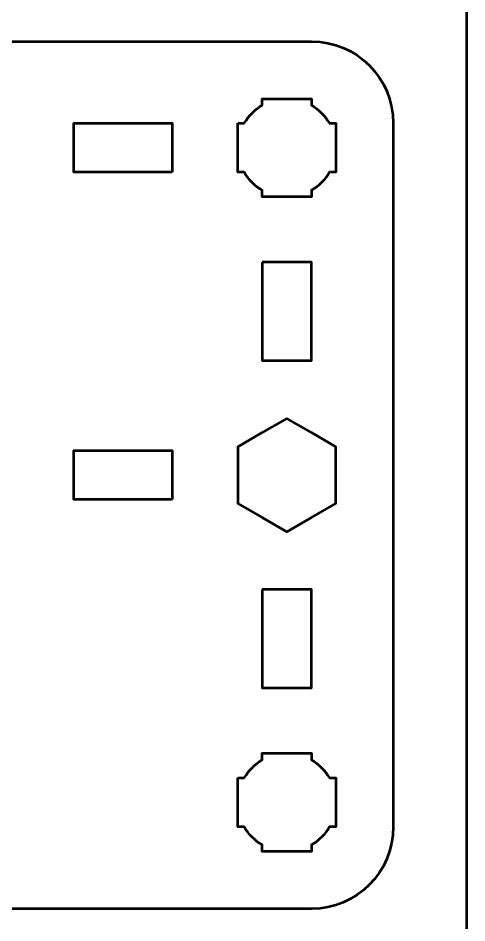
# Model space of a CAD drawing. Header units: centimetres. Extents: x -21 to 0, y -29.7 to 0.
# Drawn here: x -2.74 to 0, y -26.6 to -21.07 of the extents above; entities that cross this region are included whole.
import ezdxf

# ---------------------------------------------------------------- set-up
doc = ezdxf.new("R2010")
doc.units = ezdxf.units.CM
doc.header["$MEASUREMENT"] = 0
doc.layers.add('Layer 1', color=7, linetype='Continuous')

msp = doc.modelspace()

# ---------------------------------------------------------------- linework, layer by layer
at = {"layer": 'Layer 1', "color": 1, "lineweight": 53}
msp.add_open_spline([(-21.00003, -29.19995), (-21.00003, -29.19995), (-21.00003, -2.89992), (-21.00003, -2.89992), (-21.00003, -2.89992), (-21.00003, -2.81709), (-20.93286, -2.74992), (-20.85003, -2.74992), (-20.85003, -2.74992), (-20.7672, -2.74992), (-20.70003, -2.68275), (-20.70003, -2.59992), (-20.70003, -2.59992), (-20.70003, -2.51709), (-20.7672, -2.44992), (-20.85003, -2.44992), (-20.85003, -2.44992), (-20.93286, -2.44992), (-21.00003, -2.38275), (-21.00003, -2.29992), (-21.00003, -2.29992), (-21.00003, -2.21709), (-20.93286, -2.14992), (-20.85003, -2.14992), (-20.85003, -2.14992), (-20.7672, -2.14992), (-20.70003, -2.08275), (-20.70003, -1.99992), (-20.70003, -1.99992), (-20.70003, -1.91709), (-20.7672, -1.84992), (-20.85003, -1.84992), (-20.85003, -1.84992), (-20.93286, -1.84992), (-21.00003, -1.78275), (-21.00003, -1.69992), (-21.00003, -1.69992), (-21.00003, -1.61709), (-20.93286, -1.54992), (-20.85003, -1.54992), (-20.85003, -1.54992), (-20.7672, -1.54992), (-20.70003, -1.48275), (-20.70003, -1.39992), (-20.70003, -1.39992), (-20.70003, -1.31709), (-20.7672, -1.24992), (-20.85003, -1.24992), (-20.85003, -1.24992), (-20.93286, -1.24992), (-21.00003, -1.18275), (-21.00003, -1.09992), (-21.00003, -1.09992), (-21.00003, -1.09992), (-21.00003, -0.49992), (-21.00003, -0.49992), (-21.00003, -0.49992), (-21.00003, -0.22295), (-20.77694, 0.00004), (-20.49994, 0.00004), (-20.49994, 0.00004), (-20.49994, 0.00004), (-0.50008, 0.00004), (-0.50008, 0.00004), (-0.50008, 0.00004), (-0.22294, 0.00004), (0.00002, -0.22295), (0.00002, -0.49992), (0.00002, -0.49992), (0.00002, -0.49992), (0.00002, -29.19995), (0.00002, -29.19995), (0.00002, -29.19995), (0.00002, -29.47695), (-0.22294, -29.70004), (-0.50008, -29.70004), (-0.50008, -29.70004), (-0.50008, -29.70004), (-20.49994, -29.70004), (-20.49994, -29.70004), (-20.49994, -29.70004), (-20.77694, -29.70004), (-21.00003, -29.47695), (-21.00003, -29.19995)], degree=3, knots=[0, 0, 0, 0, 0.047619, 0.047619, 0.047619, 0.047619, 0.0952381, 0.0952381, 0.0952381, 0.0952381, 0.1428571, 0.1428571, 0.1428571, 0.1428571, 0.1904762, 0.1904762, 0.1904762, 0.1904762, 0.2380952, 0.2380952, 0.2380952, 0.2380952, 0.2857143, 0.2857143, 0.2857143, 0.2857143, 0.3333333, 0.3333333, 0.3333333, 0.3333333, 0.3809524, 0.3809524, 0.3809524, 0.3809524, 0.4285714, 0.4285714, 0.4285714, 0.4285714, 0.4761905, 0.4761905, 0.4761905, 0.4761905, 0.5238095, 0.5238095, 0.5238095, 0.5238095, 0.5714286, 0.5714286, 0.5714286, 0.5714286, 0.6190476, 0.6190476, 0.6190476, 0.6190476, 0.6666667, 0.6666667, 0.6666667, 0.6666667, 0.7142857, 0.7142857, 0.7142857, 0.7142857, 0.7619048, 0.7619048, 0.7619048, 0.7619048, 0.8095238, 0.8095238, 0.8095238, 0.8095238, 0.8571429, 0.8571429, 0.8571429, 0.8571429, 0.9047619, 0.9047619, 0.9047619, 0.9047619, 0.952381, 0.952381, 0.952381, 0.952381, 1, 1, 1, 1], dxfattribs=at)
at = {"layer": 'Layer 1', "color": 3, "lineweight": 53}
msp.add_open_spline([(-0.44994, -21.71231), (-0.45002, -21.43525), (-0.67309, -21.21237), (-0.95004, -21.21237), (-0.95004, -21.21237), (-0.95004, -21.21237), (-6.09989, -21.21237), (-6.09989, -21.21237), (-6.09989, -21.21237), (-6.09989, -21.21237), (-6.09989, -21.71232), (-6.09989, -21.71232), (-6.09989, -21.71232), (-6.09989, -21.71232), (-5.7999, -21.71232), (-5.7999, -21.71232), (-5.7999, -21.71232), (-5.7999, -21.71232), (-5.7999, -22.01232), (-5.7999, -22.01232), (-5.7999, -22.01232), (-5.7999, -22.01232), (-6.09989, -22.01232), (-6.09989, -22.01232), (-6.09989, -22.01232), (-6.09989, -22.01232), (-6.09989, -22.81239), (-6.09989, -22.81239), (-6.09989, -22.81239), (-6.09989, -22.81239), (-4.04994, -22.81239), (-4.04994, -22.81239), (-4.04994, -22.81239), (-4.04994, -22.81239), (-4.04994, -24.91238), (-4.04994, -24.91238), (-4.04994, -24.91238), (-4.04994, -24.91238), (-6.09989, -24.91238), (-6.09989, -24.91238), (-6.09989, -24.91238), (-6.09989, -24.91238), (-6.09989, -25.71232), (-6.09989, -25.71232), (-6.09989, -25.71232), (-6.09989, -25.71232), (-5.7999, -25.71232), (-5.7999, -25.71232), (-5.7999, -25.71232), (-5.7999, -25.71232), (-5.7999, -26.01232), (-5.7999, -26.01232), (-5.7999, -26.01232), (-5.7999, -26.01232), (-6.09989, -26.01232), (-6.09989, -26.01232), (-6.09989, -26.01232), (-6.09989, -26.01232), (-6.09989, -26.51241), (-6.09989, -26.51241), (-6.09989, -26.51241), (-6.09989, -26.51241), (-0.95004, -26.51241), (-0.95004, -26.51241), (-0.95004, -26.51241), (-0.67304, -26.51241), (-0.44994, -26.28932), (-0.44994, -26.01232), (-0.44994, -26.01232), (-0.44994, -26.01232), (-0.44994, -21.71231), (-0.44994, -21.71231)], degree=3, knots=[0, 0, 0, 0, 0.0555556, 0.0555556, 0.0555556, 0.0555556, 0.1111111, 0.1111111, 0.1111111, 0.1111111, 0.1666667, 0.1666667, 0.1666667, 0.1666667, 0.2222222, 0.2222222, 0.2222222, 0.2222222, 0.2777778, 0.2777778, 0.2777778, 0.2777778, 0.3333333, 0.3333333, 0.3333333, 0.3333333, 0.3888889, 0.3888889, 0.3888889, 0.3888889, 0.4444444, 0.4444444, 0.4444444, 0.4444444, 0.5, 0.5, 0.5, 0.5, 0.5555556, 0.5555556, 0.5555556, 0.5555556, 0.6111111, 0.6111111, 0.6111111, 0.6111111, 0.6666667, 0.6666667, 0.6666667, 0.6666667, 0.7222222, 0.7222222, 0.7222222, 0.7222222, 0.7777778, 0.7777778, 0.7777778, 0.7777778, 0.8333333, 0.8333333, 0.8333333, 0.8333333, 0.8888889, 0.8888889, 0.8888889, 0.8888889, 0.9444444, 0.9444444, 0.9444444, 0.9444444, 1, 1, 1, 1], dxfattribs=at)
at = {"layer": 'Layer 1', "lineweight": 53}
for points, knots in [([(-1.39989, -21.71232), (-1.39989, -21.71232), (-1.39989, -21.86084), (-1.39989, -21.86084), (-1.39989, -21.86084), (-1.39989, -21.86084), (-1.39991, -21.86239), (-1.39991, -21.86239), (-1.39991, -21.86239), (-1.39991, -21.86239), (-1.39989, -21.86394), (-1.39989, -21.86394), (-1.39989, -21.86394), (-1.39989, -21.86394), (-1.39989, -22.01232), (-1.39989, -22.01232), (-1.39989, -22.01232), (-1.39989, -22.01232), (-1.3598, -22.01232), (-1.3598, -22.01232), (-1.3598, -22.01232), (-1.33345, -22.05789), (-1.29545, -22.09587), (-1.2499, -22.12223), (-1.2499, -22.12223), (-1.2499, -22.12223), (-1.2499, -22.16232), (-1.2499, -22.16232), (-1.2499, -22.16232), (-1.2499, -22.16232), (-1.10585, -22.16232), (-1.10585, -22.16232), (-1.10585, -22.16232), (-1.10585, -22.16232), (-1.09991, -22.16238), (-1.09991, -22.16238), (-1.09991, -22.16238), (-1.09991, -22.16238), (-1.09397, -22.16232), (-1.09397, -22.16232), (-1.09397, -22.16232), (-1.09397, -22.16232), (-0.9499, -22.16232), (-0.9499, -22.16232), (-0.9499, -22.16232), (-0.9499, -22.16232), (-0.9499, -22.12225), (-0.9499, -22.12225), (-0.9499, -22.12225), (-0.90433, -22.09589), (-0.86634, -22.0579), (-0.84, -22.01232), (-0.84, -22.01232), (-0.84, -22.01232), (-0.7999, -22.01232), (-0.7999, -22.01232), (-0.7999, -22.01232), (-0.7999, -22.01232), (-0.7999, -21.71232), (-0.7999, -21.71232), (-0.7999, -21.71232), (-0.7999, -21.71232), (-0.84009, -21.71232), (-0.84009, -21.71232), (-0.84009, -21.71232), (-0.86643, -21.66682), (-0.90439, -21.62888), (-0.9499, -21.60254), (-0.9499, -21.60254), (-0.9499, -21.60254), (-0.9499, -21.56233), (-0.9499, -21.56233), (-0.9499, -21.56233), (-0.9499, -21.56233), (-1.2499, -21.56233), (-1.2499, -21.56233), (-1.2499, -21.56233), (-1.2499, -21.56233), (-1.2499, -21.60256), (-1.2499, -21.60256), (-1.2499, -21.60256), (-1.2954, -21.6289), (-1.33336, -21.66683), (-1.3597, -21.71232), (-1.3597, -21.71232), (-1.3597, -21.71232), (-1.39989, -21.71232), (-1.39989, -21.71232)], [0, 0, 0, 0, 0.0454545, 0.0454545, 0.0454545, 0.0454545, 0.0909091, 0.0909091, 0.0909091, 0.0909091, 0.1363636, 0.1363636, 0.1363636, 0.1363636, 0.1818182, 0.1818182, 0.1818182, 0.1818182, 0.2272727, 0.2272727, 0.2272727, 0.2272727, 0.2727273, 0.2727273, 0.2727273, 0.2727273, 0.3181818, 0.3181818, 0.3181818, 0.3181818, 0.3636364, 0.3636364, 0.3636364, 0.3636364, 0.4090909, 0.4090909, 0.4090909, 0.4090909, 0.4545455, 0.4545455, 0.4545455, 0.4545455, 0.5, 0.5, 0.5, 0.5, 0.5454545, 0.5454545, 0.5454545, 0.5454545, 0.5909091, 0.5909091, 0.5909091, 0.5909091, 0.6363636, 0.6363636, 0.6363636, 0.6363636, 0.6818182, 0.6818182, 0.6818182, 0.6818182, 0.7272727, 0.7272727, 0.7272727, 0.7272727, 0.7727273, 0.7727273, 0.7727273, 0.7727273, 0.8181818, 0.8181818, 0.8181818, 0.8181818, 0.8636364, 0.8636364, 0.8636364, 0.8636364, 0.9090909, 0.9090909, 0.9090909, 0.9090909, 0.9545455, 0.9545455, 0.9545455, 0.9545455, 1, 1, 1, 1]), ([(-1.79999, -22.01232), (-1.79999, -22.01232), (-1.79999, -21.71231), (-1.79999, -21.71231), (-1.79999, -21.71231), (-1.79999, -21.71231), (-2.39998, -21.71231), (-2.39998, -21.71231), (-2.39998, -21.71231), (-2.39998, -21.71231), (-2.39998, -22.01232), (-2.39998, -22.01232), (-2.39998, -22.01232), (-2.39998, -22.01232), (-1.79999, -22.01232), (-1.79999, -22.01232)], [0, 0, 0, 0, 0.25, 0.25, 0.25, 0.25, 0.5, 0.5, 0.5, 0.5, 0.75, 0.75, 0.75, 0.75, 1, 1, 1, 1]), ([(-1.24987, -22.56232), (-1.24987, -22.56232), (-0.94986, -22.56232), (-0.94986, -22.56232), (-0.94986, -22.56232), (-0.94986, -22.56232), (-0.94986, -23.16231), (-0.94986, -23.16231), (-0.94986, -23.16231), (-0.94986, -23.16231), (-1.24987, -23.16231), (-1.24987, -23.16231), (-1.24987, -23.16231), (-1.24987, -23.16231), (-1.24987, -22.56232), (-1.24987, -22.56232)], [0, 0, 0, 0, 0.25, 0.25, 0.25, 0.25, 0.5, 0.5, 0.5, 0.5, 0.75, 0.75, 0.75, 0.75, 1, 1, 1, 1]), ([(-1.09987, -23.51601), (-1.09987, -23.51601), (-0.94986, -23.60261), (-0.94986, -23.60261), (-0.94986, -23.60261), (-0.94986, -23.60261), (-0.79987, -23.68921), (-0.79987, -23.68921), (-0.79987, -23.68921), (-0.79987, -23.68921), (-0.79987, -23.86242), (-0.79987, -23.86242), (-0.79987, -23.86242), (-0.79987, -23.86242), (-0.79987, -24.03563), (-0.79987, -24.03563), (-0.79987, -24.03563), (-0.79987, -24.03563), (-0.94986, -24.12223), (-0.94986, -24.12223), (-0.94986, -24.12223), (-0.94986, -24.12223), (-1.09987, -24.20883), (-1.09987, -24.20883), (-1.09987, -24.20883), (-1.09987, -24.20883), (-1.24988, -24.12223), (-1.24988, -24.12223), (-1.24988, -24.12223), (-1.24988, -24.12223), (-1.39987, -24.03563), (-1.39987, -24.03563), (-1.39987, -24.03563), (-1.39987, -24.03563), (-1.39987, -23.86242), (-1.39987, -23.86242), (-1.39987, -23.86242), (-1.39987, -23.86242), (-1.39987, -23.68921), (-1.39987, -23.68921), (-1.39987, -23.68921), (-1.39987, -23.68921), (-1.24988, -23.60261), (-1.24988, -23.60261), (-1.24988, -23.60261), (-1.24988, -23.60261), (-1.09987, -23.51601), (-1.09987, -23.51601)], [0, 0, 0, 0, 0.0833333, 0.0833333, 0.0833333, 0.0833333, 0.1666667, 0.1666667, 0.1666667, 0.1666667, 0.25, 0.25, 0.25, 0.25, 0.3333333, 0.3333333, 0.3333333, 0.3333333, 0.4166667, 0.4166667, 0.4166667, 0.4166667, 0.5, 0.5, 0.5, 0.5, 0.5833333, 0.5833333, 0.5833333, 0.5833333, 0.6666667, 0.6666667, 0.6666667, 0.6666667, 0.75, 0.75, 0.75, 0.75, 0.8333333, 0.8333333, 0.8333333, 0.8333333, 0.9166667, 0.9166667, 0.9166667, 0.9166667, 1, 1, 1, 1]), ([(-1.79999, -24.01232), (-1.79999, -24.01232), (-1.79999, -23.71231), (-1.79999, -23.71231), (-1.79999, -23.71231), (-1.79999, -23.71231), (-2.39998, -23.71231), (-2.39998, -23.71231), (-2.39998, -23.71231), (-2.39998, -23.71231), (-2.39998, -24.01232), (-2.39998, -24.01232), (-2.39998, -24.01232), (-2.39998, -24.01232), (-1.79999, -24.01232), (-1.79999, -24.01232)], [0, 0, 0, 0, 0.25, 0.25, 0.25, 0.25, 0.5, 0.5, 0.5, 0.5, 0.75, 0.75, 0.75, 0.75, 1, 1, 1, 1]), ([(-1.24987, -24.56232), (-1.24987, -24.56232), (-0.94986, -24.56232), (-0.94986, -24.56232), (-0.94986, -24.56232), (-0.94986, -24.56232), (-0.94986, -25.16231), (-0.94986, -25.16231), (-0.94986, -25.16231), (-0.94986, -25.16231), (-1.24987, -25.16231), (-1.24987, -25.16231), (-1.24987, -25.16231), (-1.24987, -25.16231), (-1.24987, -24.56232), (-1.24987, -24.56232)], [0, 0, 0, 0, 0.25, 0.25, 0.25, 0.25, 0.5, 0.5, 0.5, 0.5, 0.75, 0.75, 0.75, 0.75, 1, 1, 1, 1]), ([(-1.39989, -25.71232), (-1.39989, -25.71232), (-1.39989, -25.86084), (-1.39989, -25.86084), (-1.39989, -25.86084), (-1.39989, -25.86084), (-1.39991, -25.86239), (-1.39991, -25.86239), (-1.39991, -25.86239), (-1.39991, -25.86239), (-1.39989, -25.86394), (-1.39989, -25.86394), (-1.39989, -25.86394), (-1.39989, -25.86394), (-1.39989, -26.01232), (-1.39989, -26.01232), (-1.39989, -26.01232), (-1.39989, -26.01232), (-1.3598, -26.01232), (-1.3598, -26.01232), (-1.3598, -26.01232), (-1.33345, -26.05789), (-1.29545, -26.09587), (-1.2499, -26.12223), (-1.2499, -26.12223), (-1.2499, -26.12223), (-1.2499, -26.16232), (-1.2499, -26.16232), (-1.2499, -26.16232), (-1.2499, -26.16232), (-1.10585, -26.16232), (-1.10585, -26.16232), (-1.10585, -26.16232), (-1.10585, -26.16232), (-1.09991, -26.16238), (-1.09991, -26.16238), (-1.09991, -26.16238), (-1.09991, -26.16238), (-1.09397, -26.16232), (-1.09397, -26.16232), (-1.09397, -26.16232), (-1.09397, -26.16232), (-0.9499, -26.16232), (-0.9499, -26.16232), (-0.9499, -26.16232), (-0.9499, -26.16232), (-0.9499, -26.12225), (-0.9499, -26.12225), (-0.9499, -26.12225), (-0.90433, -26.09589), (-0.86634, -26.0579), (-0.84, -26.01232), (-0.84, -26.01232), (-0.84, -26.01232), (-0.7999, -26.01232), (-0.7999, -26.01232), (-0.7999, -26.01232), (-0.7999, -26.01232), (-0.7999, -25.71232), (-0.7999, -25.71232), (-0.7999, -25.71232), (-0.7999, -25.71232), (-0.84009, -25.71232), (-0.84009, -25.71232), (-0.84009, -25.71232), (-0.86643, -25.66682), (-0.90439, -25.62888), (-0.9499, -25.60254), (-0.9499, -25.60254), (-0.9499, -25.60254), (-0.9499, -25.56233), (-0.9499, -25.56233), (-0.9499, -25.56233), (-0.9499, -25.56233), (-1.2499, -25.56233), (-1.2499, -25.56233), (-1.2499, -25.56233), (-1.2499, -25.56233), (-1.2499, -25.60256), (-1.2499, -25.60256), (-1.2499, -25.60256), (-1.2954, -25.6289), (-1.33336, -25.66683), (-1.3597, -25.71232), (-1.3597, -25.71232), (-1.3597, -25.71232), (-1.39989, -25.71232), (-1.39989, -25.71232)], [0, 0, 0, 0, 0.0454545, 0.0454545, 0.0454545, 0.0454545, 0.0909091, 0.0909091, 0.0909091, 0.0909091, 0.1363636, 0.1363636, 0.1363636, 0.1363636, 0.1818182, 0.1818182, 0.1818182, 0.1818182, 0.2272727, 0.2272727, 0.2272727, 0.2272727, 0.2727273, 0.2727273, 0.2727273, 0.2727273, 0.3181818, 0.3181818, 0.3181818, 0.3181818, 0.3636364, 0.3636364, 0.3636364, 0.3636364, 0.4090909, 0.4090909, 0.4090909, 0.4090909, 0.4545455, 0.4545455, 0.4545455, 0.4545455, 0.5, 0.5, 0.5, 0.5, 0.5454545, 0.5454545, 0.5454545, 0.5454545, 0.5909091, 0.5909091, 0.5909091, 0.5909091, 0.6363636, 0.6363636, 0.6363636, 0.6363636, 0.6818182, 0.6818182, 0.6818182, 0.6818182, 0.7272727, 0.7272727, 0.7272727, 0.7272727, 0.7727273, 0.7727273, 0.7727273, 0.7727273, 0.8181818, 0.8181818, 0.8181818, 0.8181818, 0.8636364, 0.8636364, 0.8636364, 0.8636364, 0.9090909, 0.9090909, 0.9090909, 0.9090909, 0.9545455, 0.9545455, 0.9545455, 0.9545455, 1, 1, 1, 1])]:
    msp.add_open_spline(points, degree=3, knots=knots, dxfattribs=at)

doc.saveas('drawing.dxf')
